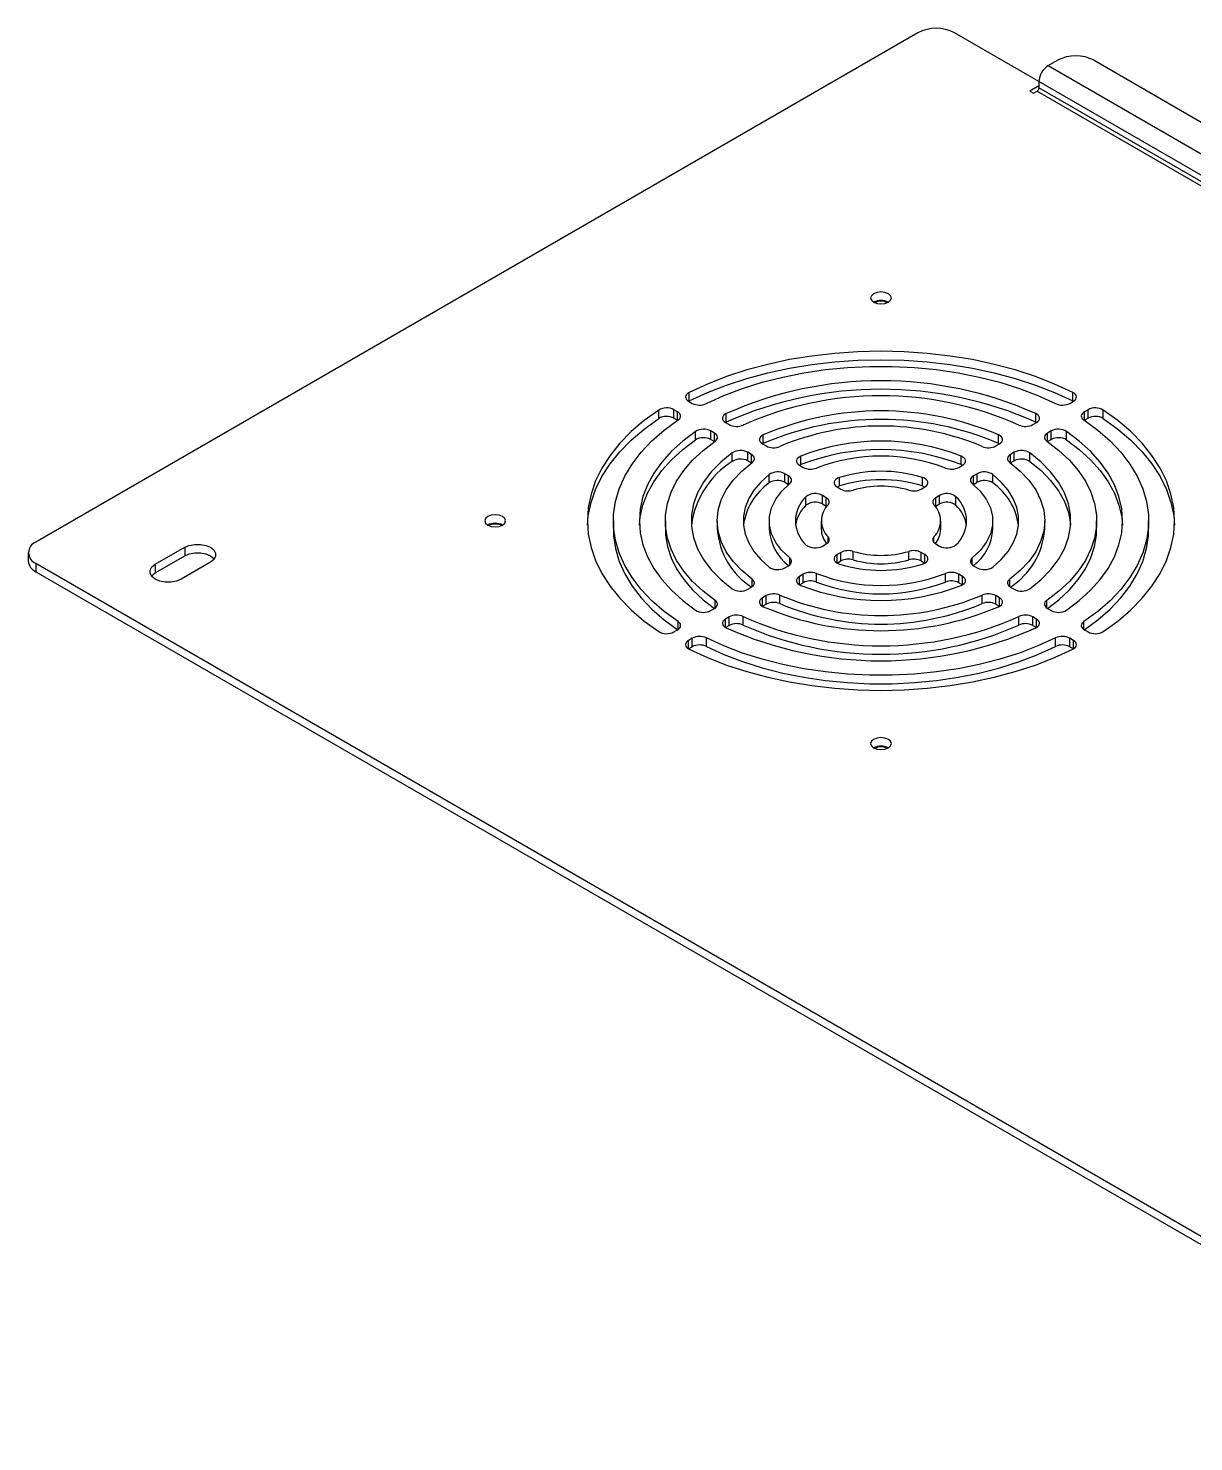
# Model space of a CAD drawing. Header units: millimetres. Extents: x -14348 to 6039, y -1826 to 2921.
# Drawn here: x 2920.3 to 3144.6, y 2321.7 to 2593.7 of the extents above; entities that cross this region are included whole.
import ezdxf

# ---------------------------------------------------------------- set-up
doc = ezdxf.new("R2010")
doc.units = ezdxf.units.MM

msp = doc.modelspace()

# ---------------------------------------------------------------- linework, layer by layer
at = {"color": 7, "linetype": 'Continuous', "lineweight": 25}
for p, q in [((3091.443, 2592.793), (2921.737, 2494.824)), ((3114.777, 2583.404), (3098.514, 2592.793)), ((3116.545, 2586.466), (3118.313, 2587.486)), ((3116.545, 2586.466), (3371.104, 2439.513)), ((3125.384, 2587.486), (3372.871, 2444.615)), ((3369.336, 2436.451), (3114.777, 2583.404)), ((3114.777, 2583.404), (3114.777, 2582.179)), ((3114.777, 2582.587), (3113.01, 2581.567)), ((3113.01, 2581.567), (3113.717, 2581.159)), ((3113.717, 2581.159), (3114.424, 2581.567)), ((3114.424, 2581.567), (3368.982, 2434.613)), ((3369.336, 2435.226), (3114.777, 2582.179)), ((3047.46, 2521.967), (3047.46, 2523.6)), ((3121.283, 2521.967), (3121.283, 2523.6)), ((3047.353, 2521.909), (3047.46, 2521.967)), ((3047.353, 2521.909), (3048.062, 2521.5)), ((3120.682, 2521.5), (3121.391, 2521.909)), ((3121.283, 2521.967), (3121.391, 2521.909)), ((3041.596, 2518.581), (3041.596, 2520.214)), ((3045.233, 2519.867), (3044.524, 2520.276)), ((3044.524, 2518.643), (3044.524, 2520.276)), ((3044.524, 2518.643), (3045.233, 2518.234)), ((3045.233, 2518.234), (3045.233, 2519.867)), ((3054.447, 2517.813), (3054.58, 2517.883)), ((3054.58, 2517.883), (3054.58, 2519.516)), ((3114.164, 2517.883), (3114.164, 2519.516)), ((3114.164, 2517.883), (3114.296, 2517.813)), ((3124.219, 2520.276), (3123.51, 2519.867)), ((3123.51, 2518.234), (3123.51, 2519.867)), ((3123.51, 2518.234), (3124.219, 2518.643)), ((3124.219, 2518.643), (3124.219, 2520.276)), ((3127.148, 2518.581), (3127.148, 2520.214)), ((3048.669, 2514.471), (3048.669, 2516.104)), ((3052.329, 2515.771), (3051.619, 2516.181)), ((3051.619, 2514.548), (3051.619, 2516.181)), ((3052.329, 2514.138), (3052.329, 2515.771)), ((3054.447, 2517.814), (3055.157, 2517.404)), ((3061.729, 2513.799), (3061.729, 2515.432)), ((3107.015, 2513.799), (3107.015, 2515.432)), ((3113.586, 2517.404), (3114.296, 2517.814)), ((3117.125, 2516.181), (3116.415, 2515.771)), ((3116.415, 2514.138), (3116.415, 2515.771)), ((3117.125, 2514.548), (3117.125, 2516.181)), ((3120.075, 2514.471), (3120.075, 2516.104)), ((3051.619, 2514.548), (3052.329, 2514.138)), ((3061.555, 2513.71), (3062.267, 2513.299)), ((3061.556, 2513.71), (3061.729, 2513.799)), ((3106.476, 2513.299), (3107.188, 2513.71)), ((3107.015, 2513.799), (3107.188, 2513.71)), ((3116.415, 2514.138), (3117.125, 2514.548)), ((3055.744, 2510.344), (3055.744, 2511.977)), ((3059.439, 2511.666), (3058.727, 2512.077)), ((3058.727, 2510.444), (3058.727, 2512.077)), ((3058.727, 2510.444), (3059.439, 2510.033)), ((3059.439, 2510.033), (3059.439, 2511.666)), ((3068.944, 2509.711), (3068.944, 2511.344)), ((3099.799, 2509.711), (3099.799, 2511.344)), ((3110.017, 2512.077), (3109.305, 2511.666)), ((3109.305, 2510.033), (3109.305, 2511.666)), ((3109.305, 2510.033), (3110.017, 2510.444)), ((3110.017, 2510.444), (3110.017, 2512.077)), ((3112.999, 2510.344), (3112.999, 2511.977)), ((3062.826, 2506.179), (3062.826, 2507.812)), ((3066.583, 2507.542), (3065.866, 2507.956)), ((3065.866, 2506.323), (3065.866, 2507.956)), ((3066.583, 2505.909), (3066.583, 2507.542)), ((3068.694, 2509.589), (3069.411, 2509.175)), ((3068.695, 2509.589), (3068.944, 2509.711)), ((3076.376, 2505.605), (3076.376, 2507.238)), ((3092.368, 2505.605), (3092.368, 2507.238)), ((3099.332, 2509.175), (3100.049, 2509.589)), ((3099.799, 2509.711), (3100.049, 2509.589)), ((3102.878, 2507.956), (3102.16, 2507.542)), ((3102.16, 2505.909), (3102.16, 2507.542)), ((3102.878, 2506.323), (3102.878, 2507.956)), ((3105.918, 2506.179), (3105.918, 2507.812)), ((3065.866, 2506.323), (3066.583, 2505.909)), ((3075.931, 2505.411), (3076.669, 2504.985)), ((3092.075, 2504.985), (3092.813, 2505.411)), ((3102.16, 2505.909), (3102.878, 2506.323)), ((3069.939, 2501.889), (3069.939, 2503.522)), ((3073.84, 2503.353), (3073.102, 2503.778)), ((3073.102, 2502.145), (3073.102, 2503.778)), ((3073.102, 2502.145), (3073.84, 2501.719)), ((3073.84, 2501.719), (3073.84, 2503.353)), ((3073.84, 2501.719), (3073.918, 2501.672)), ((3094.826, 2501.672), (3094.903, 2501.719)), ((3095.641, 2503.778), (3094.903, 2503.353)), ((3094.903, 2501.719), (3094.903, 2503.353)), ((3094.903, 2501.719), (3095.641, 2502.145)), ((3095.641, 2502.145), (3095.641, 2503.778)), ((3098.805, 2501.889), (3098.805, 2503.522)), ((3032.872, 2498.906), (3032.872, 2497.273)), ((3042.872, 2498.906), (3042.872, 2497.273)), ((3052.872, 2498.906), (3052.872, 2497.273)), ((3062.872, 2498.906), (3062.872, 2497.273)), ((3072.872, 2498.906), (3072.872, 2497.273)), ((3095.872, 2497.273), (3095.872, 2498.906)), ((3105.872, 2497.273), (3105.872, 2498.906)), ((3115.872, 2497.273), (3115.872, 2498.906)), ((3125.872, 2497.273), (3125.872, 2498.906)), ((3135.872, 2497.273), (3135.872, 2498.906)), ((2944.718, 2490.537), (2950.375, 2493.803)), ((2950.375, 2493.803), (2950.375, 2492.17)), ((3073.102, 2494.033), (3073.84, 2494.459)), ((3074.196, 2494.737), (3074.196, 2495.813)), ((3094.548, 2494.737), (3094.548, 2495.813)), ((3094.903, 2494.459), (3095.641, 2494.033)), ((2920.273, 2492.783), (2920.273, 2491.149)), ((2921.737, 2490.742), (3211.651, 2323.378)), ((2921.737, 2490.742), (2921.737, 2489.108)), ((2944.718, 2488.904), (2950.375, 2492.17)), ((2955.325, 2490.946), (2949.668, 2487.68)), ((3066.803, 2490.42), (3066.803, 2491.751)), ((3076.669, 2492.826), (3075.931, 2492.4)), ((3075.931, 2490.767), (3075.931, 2492.4)), ((3075.931, 2490.767), (3076.669, 2491.193)), ((3076.669, 2491.193), (3076.669, 2492.826)), ((3079.015, 2491.398), (3079.015, 2493.031)), ((3089.729, 2491.398), (3089.729, 2493.031)), ((3092.813, 2492.4), (3092.075, 2492.826)), ((3092.075, 2491.193), (3092.075, 2492.826)), ((3092.075, 2491.193), (3092.812, 2490.767)), ((3092.813, 2490.767), (3092.813, 2492.4)), ((3101.94, 2490.42), (3101.94, 2491.751)), ((2921.737, 2489.108), (3211.651, 2321.745)), ((2944.718, 2490.537), (2944.718, 2488.904)), ((3065.866, 2489.855), (3066.583, 2490.269)), ((3069.411, 2488.636), (3068.694, 2488.222)), ((3068.694, 2486.59), (3068.694, 2488.222)), ((3069.411, 2487.003), (3069.411, 2488.636)), ((3071.979, 2487.13), (3071.979, 2488.763)), ((3096.765, 2487.13), (3096.765, 2488.763)), ((3100.049, 2488.222), (3099.332, 2488.636)), ((3099.332, 2487.003), (3099.332, 2488.636)), ((3100.049, 2486.59), (3100.049, 2488.222)), ((3102.16, 2490.269), (3102.878, 2489.855)), ((3058.727, 2485.734), (3059.439, 2486.145)), ((3059.598, 2486.248), (3059.598, 2487.675)), ((3068.695, 2486.589), (3069.411, 2487.003)), ((3099.332, 2487.003), (3100.049, 2486.589)), ((3109.146, 2486.248), (3109.146, 2487.675)), ((3109.305, 2486.145), (3110.017, 2485.734)), ((3052.453, 2482.119), (3052.453, 2483.595)), ((3062.267, 2484.512), (3061.555, 2484.101)), ((3061.555, 2482.468), (3061.555, 2484.101)), ((3061.556, 2482.468), (3062.267, 2482.879)), ((3062.267, 2482.879), (3062.267, 2484.512)), ((3064.917, 2482.971), (3064.917, 2484.604)), ((3103.827, 2482.971), (3103.827, 2484.604)), ((3107.188, 2484.101), (3106.476, 2484.512)), ((3106.476, 2482.879), (3106.476, 2484.512)), ((3106.476, 2482.879), (3107.188, 2482.468)), ((3107.188, 2482.468), (3107.188, 2484.101)), ((3116.291, 2482.119), (3116.291, 2483.595)), ((3051.619, 2481.63), (3052.329, 2482.04)), ((3055.157, 2480.408), (3054.447, 2479.998)), ((3054.447, 2478.365), (3054.447, 2479.998)), ((3055.157, 2478.774), (3055.157, 2480.408)), ((3057.85, 2478.846), (3057.85, 2480.479)), ((3110.894, 2478.846), (3110.894, 2480.479)), ((3114.296, 2479.998), (3113.586, 2480.408)), ((3113.586, 2478.774), (3113.586, 2480.408)), ((3114.296, 2478.365), (3114.296, 2479.998)), ((3116.415, 2482.04), (3117.125, 2481.63)), ((3044.524, 2477.535), (3045.233, 2477.944)), ((3045.335, 2478.008), (3045.335, 2479.514)), ((3054.447, 2478.365), (3055.157, 2478.774)), ((3113.586, 2478.774), (3114.296, 2478.365)), ((3123.409, 2478.008), (3123.409, 2479.514)), ((3123.51, 2477.944), (3124.219, 2477.535)), ((3048.062, 2476.311), (3047.353, 2475.902)), ((3047.353, 2474.269), (3047.353, 2475.902)), ((3047.353, 2474.269), (3048.062, 2474.678)), ((3048.062, 2474.678), (3048.062, 2476.311)), ((3050.78, 2474.737), (3050.78, 2476.37)), ((3117.963, 2474.737), (3117.963, 2476.37)), ((3121.391, 2475.902), (3120.682, 2476.311)), ((3120.682, 2474.678), (3120.682, 2476.311)), ((3120.682, 2474.678), (3121.391, 2474.269)), ((3121.391, 2474.269), (3121.391, 2475.902))]:
    msp.add_line(p, q, dxfattribs=at)
at = {"color": 7, "linetype": 'Continuous', "lineweight": 25, "flags": 128}
for points in [[(3082.958, 2540.951), (3083.606, 2540.7), (3084.372, 2540.612), (3085.137, 2540.7), (3085.786, 2540.951), (3086.22, 2541.325), (3086.372, 2541.767), (3086.22, 2542.209), (3085.786, 2542.583), (3085.137, 2542.834), (3084.372, 2542.922), (3083.606, 2542.834), (3082.958, 2542.583), (3082.524, 2542.209), (3082.372, 2541.767), (3082.524, 2541.325), (3082.958, 2540.951)], [(3121.283, 2523.6), (3117.788, 2525.206), (3114.083, 2526.648), (3110.193, 2527.917), (3106.141, 2529.004), (3101.952, 2529.903), (3097.654, 2530.608), (3093.273, 2531.115), (3088.836, 2531.42), (3084.372, 2531.522), (3079.907, 2531.42), (3075.47, 2531.115), (3071.089, 2530.608), (3066.791, 2529.903), (3062.603, 2529.004), (3058.551, 2527.917), (3054.66, 2526.648), (3050.956, 2525.206), (3047.46, 2523.6)], [(3047.46, 2521.967), (3050.956, 2523.573), (3054.66, 2525.015), (3058.551, 2526.284), (3062.603, 2527.371), (3066.791, 2528.27), (3071.089, 2528.975), (3075.47, 2529.482), (3079.907, 2529.787), (3084.372, 2529.889), (3088.836, 2529.787), (3093.273, 2529.482), (3097.654, 2528.975), (3101.952, 2528.27), (3106.141, 2527.371), (3110.193, 2526.284), (3114.083, 2525.015), (3117.788, 2523.573), (3121.283, 2521.967)], [(3050.78, 2521.441), (3054.157, 2522.982), (3057.745, 2524.354), (3061.519, 2525.548), (3065.452, 2526.557), (3069.518, 2527.372), (3073.687, 2527.989), (3077.931, 2528.403), (3082.22, 2528.61), (3086.524, 2528.61), (3090.813, 2528.403), (3095.056, 2527.989), (3099.226, 2527.372), (3103.291, 2526.557), (3107.225, 2525.548), (3110.998, 2524.354), (3114.586, 2522.982), (3117.963, 2521.441)], [(3047.46, 2523.6), (3047.179, 2523.427), (3046.964, 2523.225), (3046.825, 2523.003), (3046.768, 2522.768), (3046.795, 2522.532), (3046.905, 2522.303), (3047.094, 2522.093), (3047.353, 2521.909)], [(3121.391, 2521.909), (3121.65, 2522.093), (3121.838, 2522.303), (3121.948, 2522.532), (3121.975, 2522.768), (3121.918, 2523.003), (3121.78, 2523.225), (3121.565, 2523.427), (3121.283, 2523.6)], [(3041.596, 2520.214), (3038.813, 2518.196), (3036.315, 2516.058), (3034.117, 2513.812), (3032.234, 2511.472), (3030.677, 2509.055), (3029.455, 2506.574), (3028.577, 2504.044), (3028.048, 2501.483), (3027.872, 2498.906), (3028.048, 2496.328), (3028.577, 2493.767), (3029.455, 2491.238), (3030.677, 2488.756), (3032.234, 2486.339), (3034.117, 2484), (3036.315, 2481.754), (3038.813, 2479.615), (3041.596, 2477.597)], [(3027.889, 2498.089), (3028.048, 2499.85), (3028.577, 2502.411), (3029.455, 2504.94), (3030.677, 2507.422), (3032.234, 2509.839), (3034.117, 2512.179), (3036.315, 2514.424), (3038.813, 2516.563), (3041.596, 2518.581)], [(3045.335, 2479.514), (3042.666, 2481.463), (3040.289, 2483.534), (3038.22, 2485.713), (3036.473, 2487.984), (3035.06, 2490.331), (3033.992, 2492.737), (3033.276, 2495.187), (3032.917, 2497.663), (3032.917, 2500.148), (3033.276, 2502.624), (3033.992, 2505.074), (3035.06, 2507.481), (3036.473, 2509.828), (3038.22, 2512.098), (3040.289, 2514.277), (3042.666, 2516.348), (3045.335, 2518.298)], [(3045.335, 2518.298), (3045.551, 2518.473), (3045.707, 2518.669), (3045.797, 2518.879), (3045.818, 2519.094), (3045.769, 2519.308), (3045.652, 2519.512), (3045.471, 2519.701), (3045.233, 2519.867)], [(3054.58, 2519.516), (3054.291, 2519.345), (3054.069, 2519.143), (3053.925, 2518.919), (3053.863, 2518.682), (3053.888, 2518.443), (3053.997, 2518.212), (3054.186, 2517.999), (3054.447, 2517.814)], [(3114.296, 2517.814), (3114.558, 2517.999), (3114.747, 2518.212), (3114.856, 2518.443), (3114.88, 2518.682), (3114.819, 2518.919), (3114.674, 2519.143), (3114.453, 2519.345), (3114.164, 2519.516)], [(3123.51, 2519.867), (3123.272, 2519.701), (3123.091, 2519.512), (3122.975, 2519.308), (3122.926, 2519.094), (3122.947, 2518.879), (3123.037, 2518.669), (3123.192, 2518.473), (3123.409, 2518.298)], [(3123.409, 2518.298), (3126.077, 2516.348), (3128.454, 2514.277), (3130.524, 2512.098), (3132.271, 2509.828), (3133.683, 2507.481), (3134.751, 2505.074), (3135.467, 2502.624), (3135.827, 2500.148), (3135.827, 2497.663), (3135.467, 2495.187), (3134.751, 2492.737), (3133.683, 2490.331), (3132.271, 2487.984), (3130.524, 2485.713), (3128.454, 2483.534), (3126.077, 2481.463), (3123.409, 2479.514)], [(3127.148, 2477.597), (3129.931, 2479.615), (3132.429, 2481.754), (3134.626, 2484), (3136.51, 2486.339), (3138.067, 2488.756), (3139.288, 2491.238), (3140.166, 2493.767), (3140.695, 2496.328), (3140.872, 2498.906), (3140.695, 2501.483), (3140.166, 2504.044), (3139.288, 2506.574), (3138.067, 2509.055), (3136.51, 2511.472), (3134.626, 2513.812), (3132.429, 2516.058), (3129.931, 2518.196), (3127.148, 2520.214)], [(3127.148, 2518.581), (3129.931, 2516.563), (3132.429, 2514.424), (3134.626, 2512.179), (3136.51, 2509.839), (3138.067, 2507.422), (3139.288, 2504.94), (3140.166, 2502.411), (3140.695, 2499.85), (3140.854, 2498.089)], [(3048.669, 2516.104), (3046.217, 2514.25), (3044.054, 2512.28), (3042.195, 2510.209), (3040.654, 2508.052), (3039.444, 2505.827), (3038.573, 2503.549), (3038.047, 2501.236), (3037.872, 2498.906), (3038.047, 2496.575), (3038.573, 2494.262), (3039.444, 2491.985), (3040.654, 2489.759), (3042.195, 2487.603), (3044.054, 2485.532), (3046.217, 2483.561), (3048.669, 2481.707)], [(3052.453, 2514.217), (3052.661, 2514.392), (3052.811, 2514.587), (3052.895, 2514.795), (3052.912, 2515.008), (3052.861, 2515.219), (3052.744, 2515.421), (3052.565, 2515.607), (3052.329, 2515.771)], [(3061.729, 2515.432), (3061.428, 2515.262), (3061.195, 2515.059), (3061.041, 2514.833), (3060.973, 2514.594), (3060.993, 2514.351), (3061.1, 2514.116), (3061.291, 2513.899), (3061.555, 2513.71)], [(3107.188, 2513.71), (3107.453, 2513.899), (3107.643, 2514.116), (3107.751, 2514.351), (3107.771, 2514.594), (3107.702, 2514.833), (3107.548, 2515.059), (3107.316, 2515.262), (3107.015, 2515.432)], [(3116.415, 2515.771), (3116.179, 2515.607), (3115.999, 2515.421), (3115.882, 2515.219), (3115.831, 2515.008), (3115.848, 2514.795), (3115.933, 2514.587), (3116.082, 2514.392), (3116.291, 2514.217)], [(3120.075, 2481.707), (3122.526, 2483.561), (3124.69, 2485.532), (3126.549, 2487.603), (3128.089, 2489.759), (3129.3, 2491.985), (3130.171, 2494.262), (3130.696, 2496.575), (3130.872, 2498.906), (3130.696, 2501.236), (3130.171, 2503.549), (3129.3, 2505.827), (3128.089, 2508.052), (3126.549, 2510.209), (3124.69, 2512.28), (3122.526, 2514.25), (3120.075, 2516.104)], [(3037.893, 2498.089), (3038.047, 2499.603), (3038.573, 2501.916), (3039.444, 2504.194), (3040.654, 2506.419), (3042.195, 2508.576), (3044.054, 2510.647), (3046.217, 2512.617), (3048.669, 2514.471)], [(3052.453, 2483.595), (3050.141, 2485.361), (3048.121, 2487.243), (3046.411, 2489.225), (3045.025, 2491.289), (3043.975, 2493.418), (3043.27, 2495.594), (3042.916, 2497.799), (3042.916, 2500.013), (3043.27, 2502.217), (3043.975, 2504.393), (3045.025, 2506.522), (3046.411, 2508.587), (3048.121, 2510.568), (3050.141, 2512.45), (3052.453, 2514.217)], [(3116.291, 2514.217), (3118.603, 2512.45), (3120.622, 2510.568), (3122.333, 2508.587), (3123.718, 2506.522), (3124.768, 2504.393), (3125.473, 2502.217), (3125.827, 2500.013), (3125.827, 2497.799), (3125.473, 2495.594), (3124.768, 2493.418), (3123.718, 2491.289), (3122.333, 2489.225), (3120.622, 2487.243), (3118.603, 2485.361), (3116.291, 2483.595)], [(3120.075, 2514.471), (3122.526, 2512.617), (3124.69, 2510.647), (3126.549, 2508.576), (3128.089, 2506.419), (3129.3, 2504.194), (3130.171, 2501.916), (3130.696, 2499.603), (3130.85, 2498.089)], [(3055.744, 2511.977), (3053.569, 2510.209), (3051.719, 2508.322), (3050.216, 2506.335), (3049.074, 2504.269), (3048.306, 2502.147), (3047.92, 2499.99), (3047.92, 2497.821), (3048.306, 2495.665), (3049.074, 2493.542), (3050.216, 2491.476), (3051.719, 2489.489), (3053.569, 2487.602), (3055.744, 2485.834)], [(3059.598, 2487.675), (3057.596, 2489.327), (3055.923, 2491.098), (3054.601, 2492.964), (3053.644, 2494.903), (3053.065, 2496.892), (3052.872, 2498.906), (3053.065, 2500.919), (3053.644, 2502.908), (3054.601, 2504.847), (3055.923, 2506.714), (3057.596, 2508.484), (3059.598, 2510.137)], [(3059.598, 2510.137), (3059.795, 2510.312), (3059.934, 2510.505), (3060.01, 2510.71), (3060.021, 2510.919), (3059.967, 2511.126), (3059.849, 2511.323), (3059.671, 2511.506), (3059.439, 2511.666)], [(3068.944, 2511.344), (3068.622, 2511.177), (3068.369, 2510.975), (3068.197, 2510.745), (3068.115, 2510.5), (3068.127, 2510.25), (3068.231, 2510.007), (3068.423, 2509.784), (3068.694, 2509.589)], [(3100.049, 2509.589), (3100.32, 2509.784), (3100.513, 2510.007), (3100.617, 2510.25), (3100.628, 2510.5), (3100.546, 2510.745), (3100.375, 2510.975), (3100.122, 2511.177), (3099.799, 2511.344)], [(3109.305, 2511.666), (3109.073, 2511.506), (3108.895, 2511.323), (3108.777, 2511.126), (3108.722, 2510.919), (3108.734, 2510.71), (3108.81, 2510.505), (3108.949, 2510.312), (3109.146, 2510.137)], [(3109.146, 2510.137), (3111.148, 2508.484), (3112.82, 2506.714), (3114.143, 2504.847), (3115.099, 2502.908), (3115.678, 2500.919), (3115.872, 2498.906), (3115.678, 2496.892), (3115.099, 2494.903), (3114.143, 2492.964), (3112.82, 2491.098), (3111.148, 2489.327), (3109.146, 2487.675)], [(3112.999, 2485.834), (3115.175, 2487.602), (3117.024, 2489.489), (3118.528, 2491.476), (3119.669, 2493.542), (3120.437, 2495.665), (3120.823, 2497.821), (3120.823, 2499.99), (3120.437, 2502.147), (3119.669, 2504.269), (3118.528, 2506.335), (3117.024, 2508.322), (3115.175, 2510.209), (3112.999, 2511.977)], [(3112.999, 2510.344), (3115.175, 2508.576), (3117.024, 2506.689), (3118.528, 2504.702), (3119.669, 2502.636), (3120.437, 2500.514), (3120.823, 2498.357), (3120.844, 2498.089)], [(3062.826, 2507.812), (3061.224, 2506.353), (3059.917, 2504.799), (3058.922, 2503.169), (3058.251, 2501.486), (3057.914, 2499.769), (3057.914, 2498.042), (3058.251, 2496.325), (3058.922, 2494.642), (3059.917, 2493.013), (3061.224, 2491.459), (3062.826, 2489.999)], [(3066.803, 2506.06), (3066.979, 2506.234), (3067.099, 2506.424), (3067.161, 2506.622), (3067.161, 2506.824), (3067.101, 2507.023), (3066.982, 2507.213), (3066.808, 2507.387), (3066.583, 2507.542)], [(3076.376, 2507.238), (3076.001, 2507.083), (3075.697, 2506.882), (3075.481, 2506.646), (3075.364, 2506.389), (3075.353, 2506.122), (3075.448, 2505.861), (3075.644, 2505.62), (3075.931, 2505.411)], [(3092.813, 2505.411), (3093.099, 2505.62), (3093.295, 2505.861), (3093.39, 2506.122), (3093.379, 2506.389), (3093.262, 2506.646), (3093.047, 2506.882), (3092.743, 2507.083), (3092.368, 2507.238)], [(3102.16, 2507.542), (3101.936, 2507.387), (3101.761, 2507.213), (3101.642, 2507.023), (3101.582, 2506.824), (3101.583, 2506.622), (3101.644, 2506.424), (3101.765, 2506.234), (3101.94, 2506.06)], [(3105.918, 2489.999), (3107.52, 2491.459), (3108.827, 2493.013), (3109.822, 2494.642), (3110.492, 2496.325), (3110.829, 2498.042), (3110.829, 2499.769), (3110.492, 2501.486), (3109.822, 2503.169), (3108.827, 2504.799), (3107.52, 2506.353), (3105.918, 2507.812)], [(3066.803, 2491.751), (3065.28, 2493.198), (3064.112, 2494.751), (3063.321, 2496.382), (3062.922, 2498.059), (3062.922, 2499.752), (3063.321, 2501.43), (3064.112, 2503.06), (3065.28, 2504.613), (3066.803, 2506.06)], [(3075.931, 2505.411), (3076.001, 2505.449), (3076.376, 2505.605)], [(3092.368, 2505.605), (3092.743, 2505.449), (3092.812, 2505.411)], [(3101.94, 2506.06), (3103.464, 2504.613), (3104.632, 2503.06), (3105.422, 2501.43), (3105.822, 2499.752), (3105.822, 2498.059), (3105.422, 2496.382), (3104.632, 2494.751), (3103.464, 2493.198), (3101.94, 2491.751)], [(3074.196, 2501.998), (3074.321, 2502.167), (3074.398, 2502.344), (3074.426, 2502.526), (3074.403, 2502.709), (3074.331, 2502.887), (3074.211, 2503.057), (3074.046, 2503.213), (3073.84, 2503.353)], [(3094.903, 2503.353), (3094.697, 2503.213), (3094.532, 2503.057), (3094.412, 2502.887), (3094.34, 2502.709), (3094.318, 2502.526), (3094.345, 2502.344), (3094.423, 2502.167), (3094.548, 2501.998)], [(3011.54, 2499.722), (3010.891, 2499.972), (3010.126, 2500.06), (3009.36, 2499.972), (3008.711, 2499.722), (3008.278, 2499.347), (3008.126, 2498.906), (3008.278, 2498.464), (3008.711, 2498.089), (3009.36, 2497.839), (3010.126, 2497.751), (3010.891, 2497.839), (3011.54, 2498.089), (3011.973, 2498.464), (3012.126, 2498.906), (3011.973, 2499.347), (3011.54, 2499.722)], [(3032.872, 2497.273), (3032.917, 2496.03), (3033.276, 2493.554), (3033.992, 2491.104), (3035.06, 2488.697), (3036.473, 2486.35), (3038.22, 2484.08), (3040.289, 2481.901), (3042.666, 2479.83), (3045.335, 2477.881)], [(3042.872, 2497.273), (3042.916, 2496.166), (3043.27, 2493.961), (3043.975, 2491.785), (3045.025, 2489.656), (3046.411, 2487.591), (3048.121, 2485.61), (3050.141, 2483.728), (3052.335, 2482.044)], [(3116.409, 2482.044), (3118.603, 2483.728), (3120.622, 2485.61), (3122.333, 2487.591), (3123.718, 2489.656), (3124.768, 2491.785), (3125.473, 2493.961), (3125.827, 2496.166), (3125.872, 2497.273)], [(3123.409, 2477.881), (3126.077, 2479.83), (3128.454, 2481.901), (3130.524, 2484.08), (3132.271, 2486.35), (3133.683, 2488.697), (3134.751, 2491.104), (3135.467, 2493.554), (3135.827, 2496.03), (3135.872, 2497.273)], [(2950.375, 2493.803), (2951.261, 2494.175), (2952.302, 2494.37), (2953.397, 2494.37), (2954.439, 2494.175), (2955.325, 2493.803), (2955.968, 2493.292), (2956.307, 2492.69), (2956.307, 2492.058), (2955.968, 2491.457), (2955.325, 2490.946)], [(3073.84, 2494.459), (3074.046, 2494.598), (3074.211, 2494.754), (3074.331, 2494.924), (3074.403, 2495.102), (3074.426, 2495.285), (3074.398, 2495.467), (3074.321, 2495.645), (3074.196, 2495.813)], [(3094.548, 2495.813), (3094.423, 2495.645), (3094.345, 2495.467), (3094.318, 2495.285), (3094.34, 2495.102), (3094.412, 2494.924), (3094.532, 2494.754), (3094.697, 2494.598), (3094.903, 2494.459)], [(2950.375, 2492.17), (2951.261, 2492.542), (2952.302, 2492.737), (2953.397, 2492.737), (2954.439, 2492.542), (2955.325, 2492.17), (2955.968, 2491.659), (2956.051, 2491.558)], [(3066.583, 2490.269), (3066.808, 2490.424), (3066.982, 2490.599), (3067.101, 2490.788), (3067.161, 2490.987), (3067.161, 2491.189), (3067.099, 2491.387), (3066.979, 2491.577), (3066.803, 2491.751)], [(3075.931, 2492.4), (3075.644, 2492.191), (3075.448, 2491.95), (3075.353, 2491.689), (3075.364, 2491.423), (3075.481, 2491.165), (3075.697, 2490.929), (3076.001, 2490.729), (3076.376, 2490.574)], [(3092.368, 2490.574), (3092.743, 2490.729), (3093.047, 2490.929), (3093.262, 2491.165), (3093.379, 2491.423), (3093.39, 2491.689), (3093.295, 2491.95), (3093.099, 2492.191), (3092.813, 2492.4)], [(3101.94, 2491.751), (3101.765, 2491.577), (3101.644, 2491.387), (3101.583, 2491.189), (3101.582, 2490.987), (3101.642, 2490.788), (3101.761, 2490.599), (3101.936, 2490.424), (3102.16, 2490.269)], [(2949.668, 2487.68), (2948.782, 2487.308), (2947.741, 2487.113), (2946.646, 2487.113), (2945.604, 2487.308), (2944.718, 2487.68), (2944.075, 2488.191), (2943.736, 2488.793), (2943.736, 2489.425), (2944.075, 2490.026), (2944.718, 2490.537)], [(2943.992, 2488.292), (2944.075, 2488.393), (2944.718, 2488.904)], [(3068.694, 2488.222), (3068.423, 2488.028), (3068.231, 2487.804), (3068.127, 2487.561), (3068.115, 2487.311), (3068.197, 2487.066), (3068.369, 2486.837), (3068.622, 2486.634), (3068.944, 2486.467)], [(3099.799, 2486.467), (3100.122, 2486.634), (3100.375, 2486.837), (3100.546, 2487.066), (3100.628, 2487.311), (3100.617, 2487.561), (3100.513, 2487.804), (3100.32, 2488.028), (3100.049, 2488.222)], [(3059.439, 2486.145), (3059.671, 2486.306), (3059.849, 2486.488), (3059.967, 2486.686), (3060.021, 2486.892), (3060.01, 2487.101), (3059.934, 2487.306), (3059.795, 2487.499), (3059.598, 2487.675)], [(3109.146, 2487.675), (3108.949, 2487.499), (3108.81, 2487.306), (3108.734, 2487.101), (3108.722, 2486.892), (3108.777, 2486.686), (3108.895, 2486.488), (3109.073, 2486.306), (3109.305, 2486.145)], [(3052.329, 2482.04), (3052.565, 2482.204), (3052.744, 2482.391), (3052.861, 2482.593), (3052.912, 2482.804), (3052.895, 2483.017), (3052.811, 2483.224), (3052.661, 2483.419), (3052.453, 2483.595)], [(3061.555, 2484.101), (3061.291, 2483.912), (3061.1, 2483.695), (3060.993, 2483.46), (3060.973, 2483.218), (3061.041, 2482.978), (3061.195, 2482.752), (3061.428, 2482.549), (3061.729, 2482.379)], [(3107.015, 2482.379), (3107.316, 2482.549), (3107.548, 2482.752), (3107.702, 2482.978), (3107.771, 2483.218), (3107.751, 2483.46), (3107.643, 2483.695), (3107.453, 2483.912), (3107.188, 2484.101)], [(3116.291, 2483.595), (3116.082, 2483.419), (3115.933, 2483.224), (3115.848, 2483.017), (3115.831, 2482.804), (3115.882, 2482.593), (3115.999, 2482.391), (3116.179, 2482.204), (3116.415, 2482.04)], [(3054.447, 2479.998), (3054.186, 2479.812), (3053.997, 2479.599), (3053.888, 2479.368), (3053.863, 2479.129), (3053.925, 2478.893), (3054.069, 2478.668), (3054.291, 2478.466), (3054.58, 2478.295)], [(3114.164, 2478.295), (3114.453, 2478.466), (3114.674, 2478.668), (3114.819, 2478.893), (3114.88, 2479.129), (3114.856, 2479.368), (3114.747, 2479.599), (3114.558, 2479.812), (3114.296, 2479.998)], [(3045.233, 2477.944), (3045.471, 2478.11), (3045.652, 2478.299), (3045.769, 2478.504), (3045.818, 2478.717), (3045.797, 2478.933), (3045.707, 2479.142), (3045.551, 2479.338), (3045.335, 2479.514)], [(3123.409, 2479.514), (3123.192, 2479.338), (3123.037, 2479.142), (3122.947, 2478.933), (3122.926, 2478.717), (3122.975, 2478.504), (3123.091, 2478.299), (3123.272, 2478.11), (3123.51, 2477.944)], [(3047.353, 2475.902), (3047.094, 2475.718), (3046.905, 2475.508), (3046.795, 2475.28), (3046.768, 2475.043), (3046.825, 2474.809), (3046.964, 2474.586), (3047.179, 2474.384), (3047.46, 2474.212)], [(3117.963, 2476.37), (3114.586, 2474.83), (3110.998, 2473.457), (3107.225, 2472.263), (3103.291, 2471.254), (3099.226, 2470.439), (3095.056, 2469.822), (3090.813, 2469.409), (3086.524, 2469.201), (3082.22, 2469.201), (3077.931, 2469.409), (3073.687, 2469.822), (3069.518, 2470.439), (3065.452, 2471.254), (3061.519, 2472.263), (3057.745, 2473.457), (3054.157, 2474.83), (3050.78, 2476.37)], [(3050.78, 2474.737), (3054.157, 2473.197), (3057.745, 2471.824), (3061.519, 2470.63), (3065.452, 2469.621), (3069.518, 2468.806), (3073.687, 2468.189), (3077.931, 2467.776), (3082.22, 2467.568), (3086.524, 2467.568), (3090.813, 2467.776), (3095.056, 2468.189), (3099.226, 2468.806), (3103.291, 2469.621), (3107.225, 2470.63), (3110.998, 2471.824), (3114.586, 2473.197), (3117.963, 2474.737)], [(3121.283, 2474.212), (3121.565, 2474.384), (3121.78, 2474.586), (3121.918, 2474.809), (3121.975, 2475.043), (3121.948, 2475.28), (3121.838, 2475.508), (3121.65, 2475.718), (3121.391, 2475.902)], [(3047.46, 2474.212), (3050.956, 2472.605), (3054.66, 2471.163), (3058.551, 2469.894), (3062.603, 2468.807), (3066.791, 2467.908), (3071.089, 2467.203), (3075.47, 2466.696), (3079.907, 2466.391), (3084.372, 2466.289), (3088.836, 2466.391), (3093.273, 2466.696), (3097.654, 2467.203), (3101.952, 2467.908), (3106.141, 2468.807), (3110.193, 2469.894), (3114.083, 2471.163), (3117.788, 2472.605), (3121.283, 2474.212)], [(3082.958, 2455.228), (3083.606, 2454.977), (3084.372, 2454.89), (3085.137, 2454.977), (3085.786, 2455.228), (3086.22, 2455.602), (3086.372, 2456.044), (3086.22, 2456.486), (3085.786, 2456.861), (3085.137, 2457.111), (3084.372, 2457.199), (3083.606, 2457.111), (3082.958, 2456.861), (3082.524, 2456.486), (3082.372, 2456.044), (3082.524, 2455.602), (3082.958, 2455.228)]]:
    msp.add_lwpolyline(points, dxfattribs=at)
at = {"color": 7, "linetype": 'Continuous', "lineweight": 25}
for centre, radius, start, end in [((3094.978, 2585.969), 7.685, 62.60967, 117.39033), ((3118.615, 2583.229), 3.842, 122.60548, 177.39452), ((3121.848, 2580.663), 7.685, 62.60967, 117.39033), ((3114.01, 2582.214), 0.768, 302.60548, 357.39452), ((3084.372, 2538.221), 3.074, 62.61002, 117.3846), ((3084.371, 2538.457), 2.693, 62.62934, 117.06707), ((3084.372, 2452.507), 73.334, 66.03059, 113.96941), ((3084.372, 2450.874), 73.334, 66.03059, 113.96941), ((3043.116, 2517.587), 3.035, 62.36711, 120.06341), ((3049.481, 2524.26), 3.104, 242.78307, 294.74087), ((3084.372, 2457.612), 65.344, 66.05347, 113.94653), ((3119.262, 2524.26), 3.104, 245.25913, 297.21693), ((3125.627, 2517.587), 3.035, 59.93659, 117.63289), ((3043.116, 2515.954), 3.035, 62.36711, 120.06341), ((3084.372, 2462.208), 57.841, 66.95391, 113.04609), ((3084.372, 2460.575), 57.841, 66.95391, 113.04609), ((3125.627, 2515.954), 3.035, 59.93659, 117.63289), ((3050.212, 2513.502), 3.025, 62.3018, 120.6767), ((3056.578, 2520.17), 3.11, 242.81328, 294.1395), ((3084.372, 2467.074), 50.067, 67.13418, 112.86582), ((3112.166, 2520.17), 3.11, 245.8605, 297.18672), ((3118.531, 2513.502), 3.025, 59.3233, 117.6982), ((3050.212, 2511.869), 3.025, 62.3018, 120.6767), ((3063.69, 2516.073), 3.117, 242.85444, 293.18357), ((3084.372, 2471.764), 42.48, 68.70502, 111.29498), ((3084.372, 2470.131), 42.48, 68.70502, 111.29498), ((3105.054, 2516.073), 3.117, 246.81643, 297.14556), ((3118.531, 2511.869), 3.025, 59.3233, 117.6982), ((3065.019, 2495.769), 17.276, 122.46921, 172.28115), ((3057.323, 2509.416), 3.009, 62.18996, 121.65649), ((3057.323, 2507.783), 3.009, 62.18996, 121.65649), ((3084.372, 2476.832), 34.518, 68.95883, 111.04117), ((3111.42, 2509.416), 3.009, 58.34351, 117.81004), ((3111.42, 2507.783), 3.009, 58.34351, 117.81004), ((3064.467, 2505.33), 2.976, 61.95808, 123.47451), ((3070.836, 2511.96), 3.128, 242.90856, 291.4247), ((3084.372, 2481.245), 27.195, 72.90102, 107.09898), ((3097.908, 2511.96), 3.128, 248.5753, 297.09144), ((3104.277, 2505.33), 2.976, 56.52549, 118.04192), ((3069.699, 2496.463), 11.901, 125.27874, 172.14773), ((3064.467, 2503.696), 2.976, 61.95808, 123.47451), ((3084.372, 2479.612), 27.195, 72.90102, 107.09898), ((3078.095, 2507.775), 3.133, 242.92781, 287.07222), ((3084.372, 2486.518), 19.032, 73.6513, 106.3487), ((3090.649, 2507.775), 3.133, 252.92778, 297.07219), ((3104.277, 2503.696), 2.976, 56.52549, 118.04192), ((3099.044, 2496.463), 11.901, 7.85227, 54.72126), ((3074.176, 2498.906), 6.266, 132.55308, 227.44692), ((3074.761, 2496.913), 6.929, 134.10319, 170.22725), ((3071.715, 2501.252), 2.883, 61.23631, 128.04831), ((3071.715, 2499.619), 2.883, 61.23631, 128.04831), ((3077.22, 2498.906), 4.326, 134.3621, 225.6379), ((3091.523, 2498.906), 4.326, 314.3621, 45.6379), ((3097.028, 2501.252), 2.883, 51.95169, 118.76369), ((3097.028, 2499.619), 2.883, 51.95169, 118.76369), ((3094.567, 2498.906), 6.266, 312.55308, 47.44692), ((3093.983, 2496.913), 6.929, 9.77275, 45.89681), ((3010.126, 2495.359), 3.074, 62.61002, 117.3846), ((3010.125, 2495.595), 2.693, 62.62934, 117.06707), ((3067.256, 2498.274), 14.419, 183.98347, 237.22143), ((3072.237, 2497.783), 9.38, 183.12013, 233.09932), ((3077.368, 2497.392), 4.498, 181.51726, 219.90752), ((3091.376, 2497.392), 4.498, 320.09248, 358.48274), ((3096.675, 2497.693), 9.207, 306.39804, 357.38252), ((3101.488, 2498.274), 14.419, 302.77857, 356.01653), ((2922.512, 2492.783), 2.183, 110.78342, 249.21658), ((3071.715, 2496.56), 2.883, 231.95169, 298.76369), ((3097.028, 2496.56), 2.883, 241.23631, 308.04831), ((2922.775, 2491.399), 2.515, 185.6948, 245.62534), ((3078.095, 2490.036), 3.133, 72.92778, 117.07219), ((3078.095, 2488.403), 3.133, 72.92778, 117.07219), ((3084.372, 2511.294), 19.032, 253.6513, 286.3487), ((3084.372, 2509.661), 19.032, 253.6513, 286.3487), ((3090.649, 2490.036), 3.133, 62.92781, 107.07222), ((3090.649, 2488.403), 3.133, 62.92781, 107.07222), ((3064.467, 2492.482), 2.976, 236.52549, 298.04192), ((3070.836, 2485.852), 3.128, 68.5753, 117.09144), ((3084.372, 2520.98), 34.518, 248.95883, 291.04117), ((3084.372, 2516.567), 27.195, 252.90102, 287.09898), ((3097.908, 2485.852), 3.128, 62.90856, 111.4247), ((3104.277, 2492.482), 2.976, 241.95808, 303.47451), ((3057.323, 2488.395), 3.009, 238.34351, 297.81004), ((3084.372, 2526.047), 42.48, 248.70502, 291.29498), ((3070.836, 2484.219), 3.128, 68.5753, 117.09144), ((3084.372, 2519.347), 34.518, 248.95883, 291.04117), ((3097.908, 2484.219), 3.128, 62.90856, 111.4247), ((3111.42, 2488.395), 3.009, 242.18996, 301.65649), ((3063.69, 2481.738), 3.117, 66.81643, 117.14556), ((3063.69, 2480.105), 3.117, 66.81643, 117.14556), ((3084.372, 2530.737), 50.067, 247.13418, 292.86582), ((3084.372, 2529.104), 50.067, 247.13418, 292.86582), ((3105.054, 2481.738), 3.117, 62.85444, 113.18357), ((3105.054, 2480.105), 3.117, 62.85444, 113.18357), ((3050.212, 2484.309), 3.025, 239.3233, 297.6982), ((3056.578, 2477.642), 3.11, 65.8605, 117.18672), ((3084.372, 2540.199), 65.344, 246.05347, 293.94653), ((3084.372, 2535.604), 57.841, 246.95391, 293.04609), ((3112.166, 2477.642), 3.11, 62.81328, 114.1395), ((3118.531, 2484.309), 3.025, 242.3018, 300.6767), ((3043.116, 2480.224), 3.035, 239.93659, 297.63289), ((3084.372, 2545.305), 73.334, 246.03059, 293.96941), ((3056.578, 2476.008), 3.11, 65.8605, 117.18672), ((3084.372, 2538.566), 65.344, 246.05347, 293.94653), ((3112.166, 2476.008), 3.11, 62.81328, 114.1395), ((3125.627, 2480.224), 3.035, 242.36711, 300.06341), ((3049.481, 2473.551), 3.104, 65.25913, 117.21693), ((3049.481, 2471.918), 3.104, 65.25913, 117.21693), ((3119.262, 2473.551), 3.104, 62.78307, 114.74087), ((3119.262, 2471.918), 3.104, 62.78307, 114.74087), ((3084.372, 2452.498), 3.074, 62.61002, 117.3846), ((3084.371, 2452.734), 2.693, 62.62934, 117.06707)]:
    msp.add_arc(centre, radius, start, end, dxfattribs=at)

doc.saveas('drawing.dxf')
